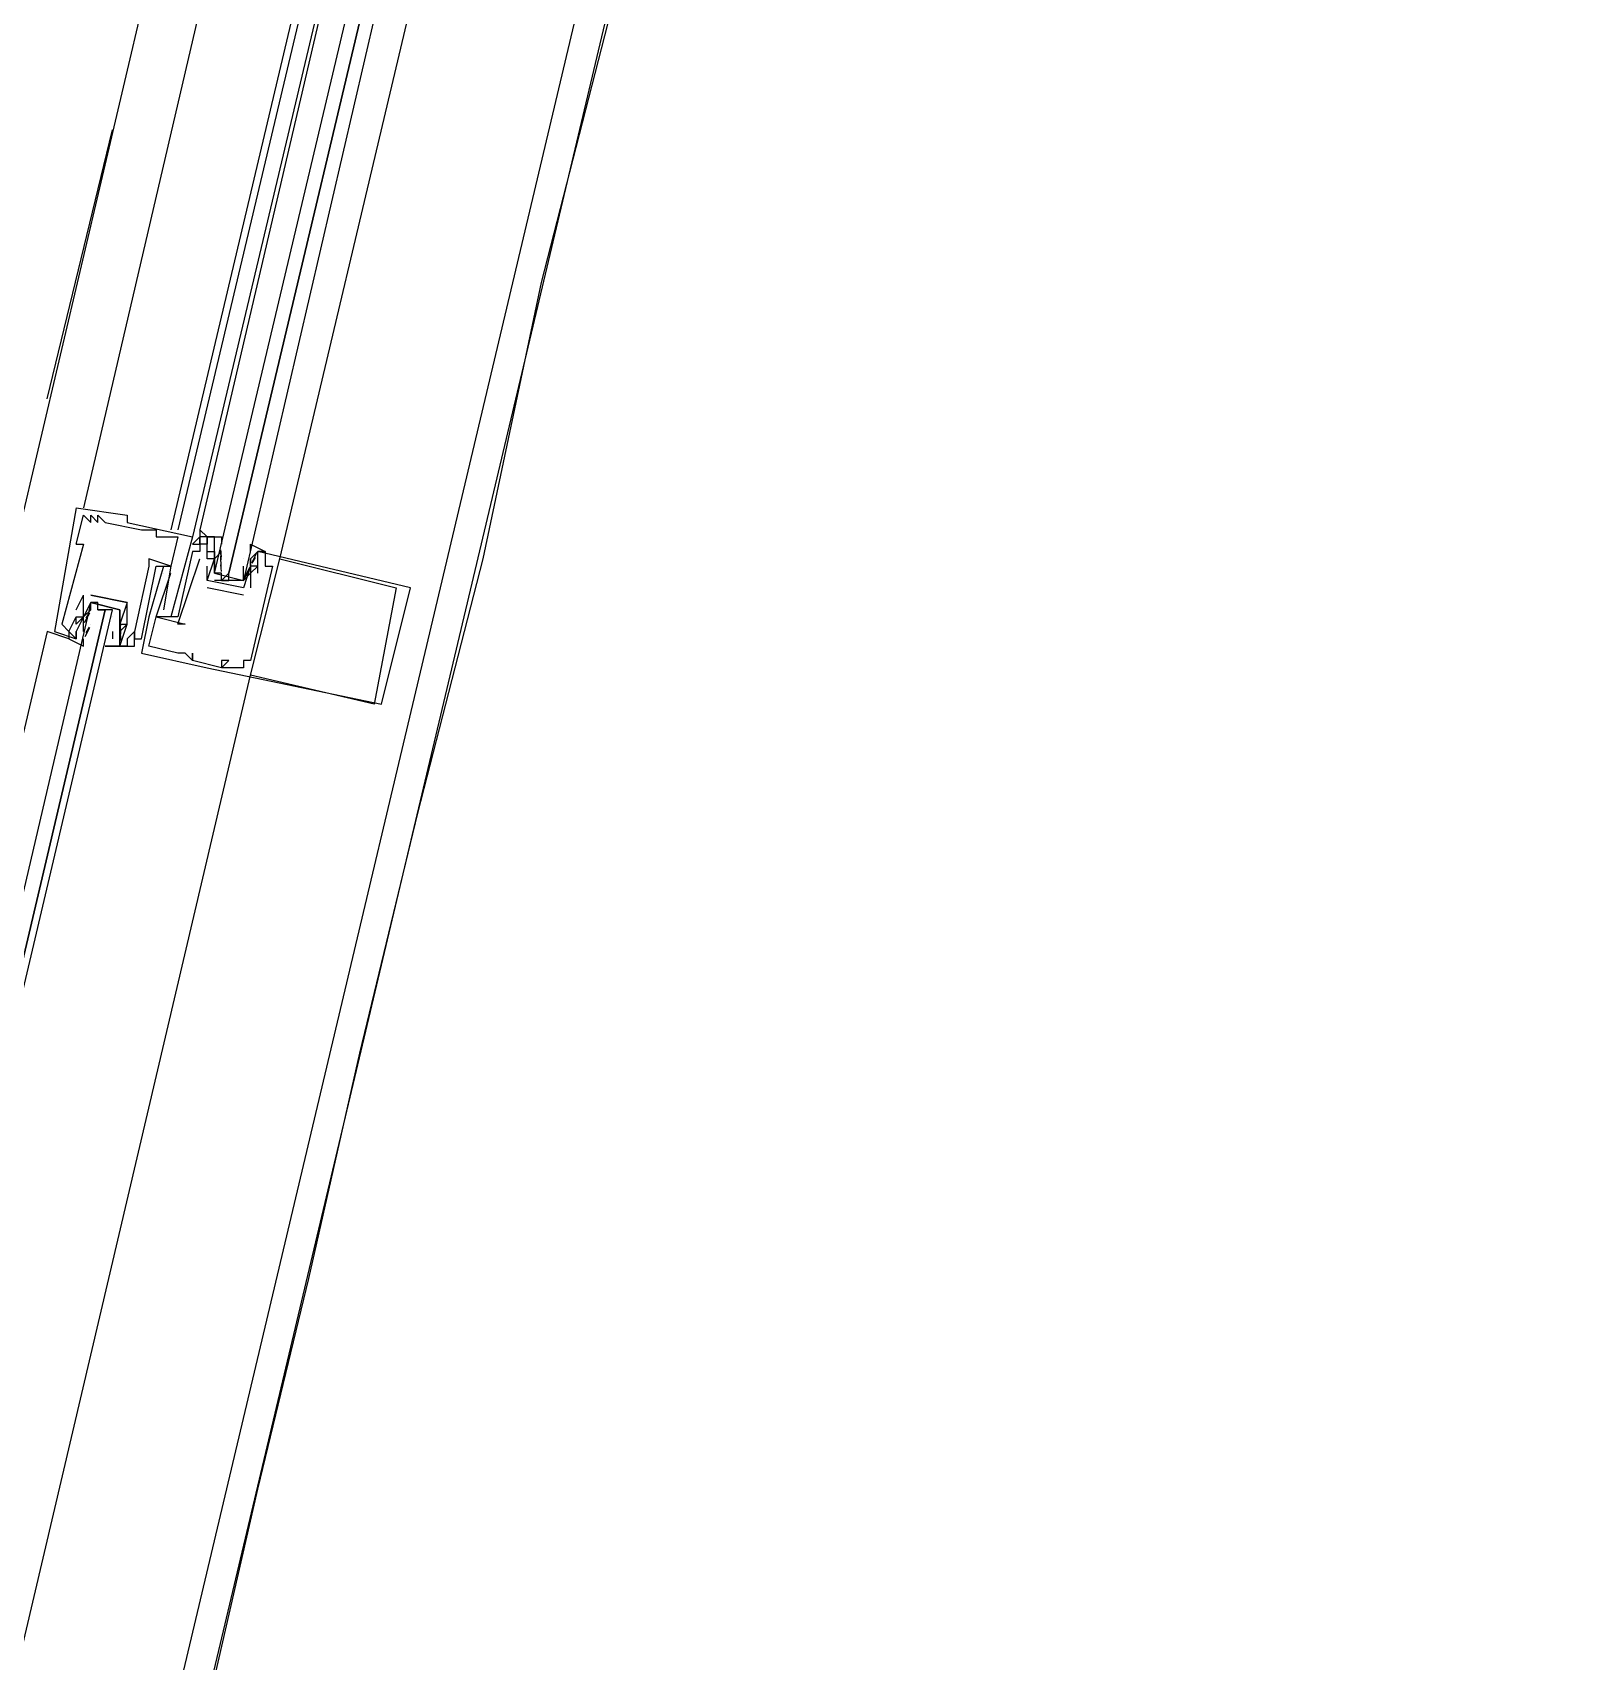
# Model space of a CAD drawing. Header units: feet. Extents: x -84 to 198, y -22 to 181.
# Drawn here: x 120.013 to 122.867, y 43.035 to 46.023 of the extents above; entities that cross this region are included whole.
import ezdxf

# ---------------------------------------------------------------- set-up
doc = ezdxf.new("R2010")
doc.units = ezdxf.units.FT
doc.layers.add('A-LINEA', color=7, linetype='CONTINUOUS')

msp = doc.modelspace()

# ---------------------------------------------------------------- linework, layer by layer
at = {"layer": 'A-LINEA'}
for p, q in [((119.84, 40.8844), (122.8667, 53.6444)), ((119.12, 41.4178), (120.88, 48.8978)), ((119.8667, 41.2311), (121.64, 48.7111)), ((119.8667, 41.2311), (121.64, 48.7111)), ((120.88, 48.4711), (120.1067, 45.1511)), ((121.0533, 48.4311), (120.2667, 45.1111)), ((121.0667, 48.4311), (120.28, 45.1111)), ((121.0933, 48.4178), (120.3067, 45.0978)), ((121.0933, 48.4178), (120.32, 45.1111)), ((120.4667, 45.0578), (121.2533, 48.3778)), ((120.04, 45.3511), (120.16, 45.8444)), ((120.04, 45.3511), (120.16, 45.8444)), ((120.0933, 45.1511), (120.0933, 45.1511)), ((120.1067, 45.1378), (120.1067, 45.1378)), ((120.12, 45.1378), (120.12, 45.1378)), ((120.12, 45.1244), (120.12, 45.1244)), ((120.1333, 45.1378), (120.1333, 45.1378)), ((120.1333, 45.1244), (120.1333, 45.1244)), ((120.1467, 45.1244), (120.1467, 45.1244)), ((120.1867, 45.1378), (120.1867, 45.1378)), ((120.1867, 45.1244), (120.1867, 45.1244)), ((120.0933, 45.0844), (120.0933, 45.0844)), ((120.1067, 45.0844), (120.1067, 45.0844)), ((120.2133, 45.1111), (120.2133, 45.1111)), ((120.2267, 45.1111), (120.2267, 45.1111)), ((120.24, 45.1111), (120.24, 45.1111)), ((120.24, 45.0978), (120.24, 45.0978)), ((120.28, 45.0978), (120.28, 45.0978)), ((120.3067, 45.0978), (120.3067, 45.0978)), ((120.3067, 45.0844), (120.3067, 45.0844)), ((120.32, 45.1111), (120.32, 45.0978)), ((120.32, 45.1111), (120.32, 45.0978)), ((120.32, 45.1111), (120.32, 45.0978)), ((120.32, 45.0978), (120.32, 45.0978)), ((120.32, 45.0978), (120.32, 45.0978)), ((120.32, 45.0844), (120.32, 45.0844)), ((120.32, 45.0844), (120.32, 45.0844)), ((120.32, 45.0844), (120.32, 45.0844)), ((120.3333, 45.0978), (120.3333, 45.0978)), ((120.3333, 45.0844), (120.3333, 45.0844)), ((120.3333, 45.0844), (120.3333, 45.0844)), ((120.3467, 45.0978), (120.3467, 45.0978)), ((120.3467, 45.0844), (120.3467, 45.0844)), ((120.36, 45.0844), (120.36, 45.0844)), ((120.2267, 45.0578), (120.2267, 45.0578)), ((120.3067, 45.0711), (120.3067, 45.0711)), ((120.32, 45.0711), (120.32, 45.0711)), ((120.32, 45.0711), (120.32, 45.0711)), ((120.32, 45.0578), (120.32, 45.0578)), ((120.3333, 45.0711), (120.3333, 45.0711)), ((120.3333, 45.0578), (120.3333, 45.0578)), ((120.3333, 45.0578), (120.3333, 45.0578)), ((120.3467, 45.0711), (120.3467, 45.0711)), ((120.3467, 45.0711), (120.3467, 45.0711)), ((120.36, 45.0711), (120.3467, 45.0578)), ((120.3467, 45.0578), (120.3467, 45.0578)), ((120.3467, 45.0578), (120.3467, 45.0578)), ((120.3591, 45.0422), (120.3586, 45.0626)), ((120.3599, 45.0613), (120.3588, 45.0732)), ((120.3592, 45.056), (120.3589, 45.0743)), ((120.36, 45.0711), (120.36, 45.0711)), ((120.4, 45.0578), (120.4, 45.0578)), ((120.4133, 45.0578), (120.4133, 45.0578)), ((120.4133, 45.0444), (120.4133, 45.0578)), ((120.4236, 45.067), (120.4152, 45.0508)), ((120.4218, 45.06), (120.4156, 45.0498)), ((120.4267, 45.0711), (120.4267, 45.0711)), ((120.4267, 45.0711), (120.4267, 45.0711)), ((120.44, 45.0711), (120.44, 45.0711)), ((120.4667, 45.0578), (120.4667, 45.0578)), ((120.2267, 45.0444), (120.2267, 45.0444)), ((120.24, 45.0444), (120.24, 45.0444)), ((120.2533, 45.0444), (120.2533, 45.0444)), ((120.2533, 45.0311), (120.2533, 45.0311)), ((120.2667, 45.0444), (120.2667, 45.0444)), ((120.2667, 45.0444), (120.2667, 45.0444)), ((120.2667, 45.0311), (120.2667, 45.0311)), ((120.3333, 45.0444), (120.3333, 45.0444)), ((120.3467, 45.0444), (120.3467, 45.0444)), ((120.3599, 45.0347), (120.3588, 45.0465)), ((120.4, 45.0311), (120.4, 45.0311)), ((120.4113, 45.0416), (120.4017, 45.0236)), ((120.4085, 45.0333), (120.4023, 45.0232)), ((120.4133, 45.0444), (120.4133, 45.0444)), ((120.4133, 45.0444), (120.4133, 45.0444)), ((120.4133, 45.0311), (120.4133, 45.0311)), ((120.4133, 45.0311), (120.4133, 45.0311)), ((120.4267, 45.0444), (120.4267, 45.0444)), ((120.4267, 45.0311), (120.4267, 45.0311)), ((120.44, 45.0444), (120.44, 45.0444)), ((120.4533, 45.0444), (120.4533, 45.0444)), ((120.3333, 45.0178), (120.3333, 45.0178)), ((120.3333, 45.0178), (120.3333, 45.0178)), ((120.4, 44.9911), (120.3333, 45.0044)), ((120.3333, 45.0044), (120.3333, 45.0044)), ((120.3867, 45.0178), (120.3467, 45.0178)), ((120.36, 45.0178), (120.3733, 45.0178)), ((120.4, 45.0044), (120.4, 45.0044)), ((120.4, 45.0044), (120.4, 45.0044)), ((120.4133, 45.0044), (120.4133, 45.0044)), ((120.68, 45.0044), (120.68, 45.0044)), ((120.7067, 45.0044), (120.7067, 45.0044)), ((120.0933, 44.9644), (120.1067, 44.9911)), ((120.0933, 44.9644), (120.0933, 44.9644)), ((120.1067, 44.9911), (120.1067, 44.9911)), ((120.1067, 44.9911), (120.1067, 44.9911)), ((120.12, 44.9911), (120.12, 44.9911)), ((120.12, 44.9911), (120.12, 44.9911)), ((120.12, 44.9644), (120.12, 44.9644)), ((120.1333, 44.9644), (120.1467, 44.9644)), ((120.1867, 44.9778), (120.1867, 44.9778)), ((120.1867, 44.9778), (120.1867, 44.9778)), ((120.2533, 44.9644), (120.2533, 44.9644)), ((120.4, 44.9911), (120.4, 44.9911)), ((120.0667, 44.9378), (120.0667, 44.9378)), ((120.0933, 44.9511), (120.0933, 44.9511)), ((120.0933, 44.9511), (120.0933, 44.9511)), ((120.0933, 44.9378), (120.0933, 44.9378)), ((120.1067, 44.9511), (120.1067, 44.9511)), ((120.1067, 44.9511), (120.1067, 44.9511)), ((120.1067, 44.9378), (120.1067, 44.9378)), ((120.1067, 44.9244), (120.1067, 44.9378)), ((120.1087, 44.9406), (120.1183, 44.9586)), ((120.1115, 44.9489), (120.1177, 44.9591)), ((120.12, 44.9378), (120.12, 44.9378)), ((120.16, 44.9511), (120.16, 44.9511)), ((120.1733, 44.9378), (120.1733, 44.9378)), ((120.1735, 44.9476), (120.1745, 44.9357)), ((120.1742, 44.94), (120.1748, 44.9196)), ((120.1867, 44.9378), (120.1867, 44.9378)), ((120.1867, 44.9378), (120.1867, 44.9378)), ((120.2267, 44.9511), (120.2267, 44.9511)), ((120.24, 44.9511), (120.24, 44.9511)), ((120.24, 44.9511), (120.24, 44.9511)), ((120.2667, 44.9511), (120.2667, 44.9511)), ((120.28, 44.9511), (120.28, 44.9511)), ((120.28, 44.9378), (120.28, 44.9378)), ((120.2933, 44.9378), (120.2933, 44.9378)), ((120.0533, 44.9244), (120.0533, 44.9244)), ((120.08, 44.9244), (120.08, 44.9244)), ((120.0933, 44.9244), (120.0933, 44.9244)), ((120.0933, 44.9111), (120.0933, 44.9111)), ((120.1067, 44.9244), (120.1067, 44.9244)), ((120.1067, 44.9244), (120.1067, 44.9244)), ((120.1097, 44.9152), (120.1182, 44.9315)), ((120.1115, 44.9222), (120.1177, 44.9324)), ((120.16, 44.9244), (120.16, 44.9111)), ((120.16, 44.9244), (120.16, 44.9244)), ((120.16, 44.9111), (120.16, 44.9111)), ((120.16, 44.9111), (120.16, 44.9111)), ((120.1733, 44.9244), (120.1733, 44.9244)), ((120.1735, 44.9209), (120.1745, 44.909)), ((120.1741, 44.9262), (120.1744, 44.9079)), ((120.1867, 44.9111), (120.1867, 44.9111)), ((120.2, 44.9244), (120.2, 44.9244)), ((120.2, 44.9244), (120.2, 44.9244)), ((120.2, 44.9111), (120.2, 44.9111)), ((120.2133, 44.9111), (120.2133, 44.9111)), ((120.16, 44.8978), (120.16, 44.8978)), ((120.1733, 44.8978), (120.1733, 44.8978)), ((120.1867, 44.8978), (120.1867, 44.8978)), ((120.2, 44.8978), (120.2, 44.8978)), ((120.2133, 44.8844), (120.2133, 44.8844)), ((120.2267, 44.8978), (120.2267, 44.8978)), ((120.28, 44.8844), (120.28, 44.8844)), ((120.2933, 44.8844), (120.2933, 44.8844)), ((120.3067, 44.8844), (120.3067, 44.8844)), ((120.3067, 44.8711), (120.3067, 44.8711)), ((120.3067, 44.8711), (120.3067, 44.8711)), ((120.3333, 44.8578), (120.3333, 44.8578)), ((120.36, 44.8711), (120.36, 44.8711)), ((120.36, 44.8578), (120.36, 44.8578)), ((120.36, 44.8578), (120.36, 44.8578)), ((120.3733, 44.8711), (120.3733, 44.8711)), ((120.3867, 44.8578), (120.3867, 44.8578)), ((120.4, 44.8711), (120.4, 44.8711)), ((120.4, 44.8578), (120.4, 44.8578)), ((120.4133, 44.8711), (120.4133, 44.8711)), ((120.4133, 44.8444), (120.4133, 44.8444)), ((120.64, 44.7911), (120.64, 44.7911)), ((120.6533, 44.7911), (120.6533, 44.7911))]:
    msp.add_line(p, q, dxfattribs=at)
for points in [[(119.9733, 41.4311), (120.0267, 41.6311), (120.0667, 41.8444), (120.1333, 42.0978), (120.2, 42.3644), (120.2667, 42.6711), (120.3467, 43.0044), (120.4267, 43.3511), (120.52, 43.7378), (120.6133, 44.1511), (120.72, 44.5911), (120.84, 45.0578), (120.9467, 45.5644), (121.08, 46.0844), (121.2, 46.6311), (121.3467, 47.2044), (121.48, 47.8178), (121.64, 48.4444), (121.7867, 49.1111), (121.9467, 49.7911)], [(121.1867, 48.4044), (120.4, 45.0178), (120.3867, 45.0178), (120.3733, 45.0178), (120.3733, 45.0311), (121.1733, 48.4044), (120.3733, 45.0311), (120.36, 45.0178), (120.36, 45.0311), (120.3467, 45.0311), (121.1467, 48.4044)], [(120.0933, 45.1511), (120.0533, 44.9244), (120.0933, 44.9111), (120.0933, 44.9244)], [(120.0933, 45.1511), (120.1867, 45.1378), (120.1867, 45.1244), (120.3067, 45.0978), (120.2667, 44.9511), (120.2667, 44.9511)], [(120.0933, 45.0844), (120.1067, 45.1378), (120.12, 45.1244), (120.12, 45.1378), (120.1333, 45.1244), (120.1333, 45.1378), (120.1467, 45.1244), (120.2133, 45.1111), (120.2267, 45.1111), (120.24, 45.1111), (120.24, 45.0978), (120.28, 45.0978), (120.2667, 45.0444), (120.2267, 45.0578), (120.2267, 45.0444), (120.2, 44.9244), (120.2, 44.9244), (120.1867, 44.9111), (120.1867, 44.8978), (120.1733, 44.8978), (120.1867, 44.9378), (120.1867, 44.9378), (120.1867, 44.9778), (120.1867, 44.9778), (120.12, 44.9911), (120.12, 44.9911)], [(120.0933, 45.0844), (120.1067, 45.0844), (120.0667, 44.9378), (120.08, 44.9244), (120.0933, 44.9511), (120.0933, 44.9511)], [(120.3467, 45.0844), (120.3467, 45.0978), (120.32, 45.0978), (120.3067, 45.0844), (120.32, 45.0844), (120.32, 45.0978), (120.32, 45.0844), (120.32, 45.0711), (120.3067, 45.0711), (120.28, 44.9511), (120.24, 44.9511), (120.2667, 45.0311)], [(120.32, 45.1111), (120.3333, 45.0978), (120.3333, 45.0978)], [(120.32, 45.1111), (120.3333, 45.0978), (120.3333, 45.0978)], [(120.32, 45.1111), (120.3333, 45.0978), (120.3333, 45.0978)], [(120.3333, 45.0578), (120.3333, 45.0578), (120.3333, 45.0844), (120.3333, 45.0978), (120.3333, 45.0844), (120.32, 45.0844), (120.32, 45.0711), (120.32, 45.0711)], [(120.3467, 45.0311), (120.3467, 45.0578), (120.3467, 45.0844), (120.3467, 45.0978), (120.3333, 45.0978), (120.36, 45.0978), (120.36, 45.0844)], [(120.4133, 45.0711), (120.4133, 45.0844), (120.44, 45.0711), (120.4267, 45.0711), (120.4133, 45.0578), (120.4133, 45.0444), (120.4133, 45.0311), (120.4, 45.0178)], [(120.2533, 45.0444), (120.2267, 44.9511), (120.2133, 44.8844), (120.3333, 44.8578), (120.6533, 44.7911), (120.7067, 45.0044), (120.4267, 45.0711)], [(120.4267, 45.0311), (120.4267, 45.0711), (120.44, 45.0711), (120.44, 45.0444), (120.4533, 45.0444), (120.4133, 44.8711), (120.4, 44.8711), (120.4, 44.8578), (120.3867, 44.8578), (120.36, 44.8578), (120.3733, 44.8711), (120.36, 44.8711), (120.36, 44.8578), (120.3067, 44.8711), (120.3067, 44.8844), (120.3067, 44.8711), (120.2933, 44.8844), (120.28, 44.8844), (120.2267, 44.8978), (120.24, 44.9511), (120.2933, 44.9378), (120.28, 44.9378), (120.32, 45.0578)], [(120.4133, 45.0444), (120.4, 45.0044), (120.3333, 45.0178), (120.3467, 45.0578), (120.3333, 45.0578), (120.3333, 45.0711), (120.3467, 45.0711), (120.3467, 45.0578), (120.3467, 45.0711)], [(120.3467, 45.0578), (120.3467, 45.0444), (120.3467, 45.0311), (120.4, 45.0178), (120.4, 45.0311), (120.4, 45.0444)], [(120.68, 45.0044), (120.64, 44.7911), (120.4133, 44.8444), (120.4667, 45.0578), (120.68, 45.0044)], [(120.4133, 45.0444), (120.4133, 45.0311), (120.4267, 45.0444), (120.4133, 45.0444), (120.4133, 45.0578), (120.4133, 45.0578)], [(120.16, 44.8978), (120.2, 44.8978), (120.2, 44.9244), (120.2, 44.9111), (120.2133, 44.9111), (120.24, 45.0444), (120.2667, 45.0444), (120.2533, 44.9644)], [(120.3333, 45.0178), (120.3333, 45.0178), (120.3333, 45.0444)], [(120.4133, 45.0311), (120.4133, 45.0311), (120.4133, 45.0044)], [(119.7333, 43.1511), (120.16, 44.9644), (120.1467, 44.9644), (119.72, 43.1511), (120.1467, 44.9644), (120.1333, 44.9644), (120.1333, 44.9778), (120.12, 44.9778), (119.6933, 43.1511)], [(120.16, 44.8978), (120.1467, 44.8978), (120.1733, 44.8978), (120.16, 44.8978), (120.1733, 44.8978), (120.1733, 44.9111), (120.1733, 44.9244), (120.1733, 44.9378), (120.1733, 44.9644), (120.12, 44.9778), (120.1067, 44.9511), (120.0933, 44.9244), (120.0933, 44.9111), (120.08, 44.9244), (120.08, 44.9111), (120.1067, 44.8978), (120.1067, 44.9111)], [(120.1067, 44.9378), (120.1067, 44.9511), (120.0933, 44.9378), (120.0933, 44.9511), (120.1067, 44.9511), (120.1067, 44.9911)], [(120.1067, 44.9511), (120.12, 44.9644), (120.12, 44.9778), (120.1733, 44.9644), (120.1733, 44.9511), (120.1733, 44.9378)], [(120.12, 44.9911), (120.1867, 44.9778), (120.1733, 44.9378), (120.1867, 44.9378), (120.1733, 44.9244)], [(120.08, 44.9244), (120.08, 44.9111), (120.04, 44.9244), (119.6267, 43.1644)], [(120.08, 44.9244), (120.08, 44.9111), (120.04, 44.9244)], [(120.08, 44.9244), (120.08, 44.9111), (120.04, 44.9244)], [(119.5867, 41.2978), (120, 43.0844), (120.4133, 44.8444)], [(119.5867, 41.2978), (120, 43.0844), (120.4133, 44.8444)]]:
    msp.add_lwpolyline(points, dxfattribs=at)

doc.saveas('drawing.dxf')
